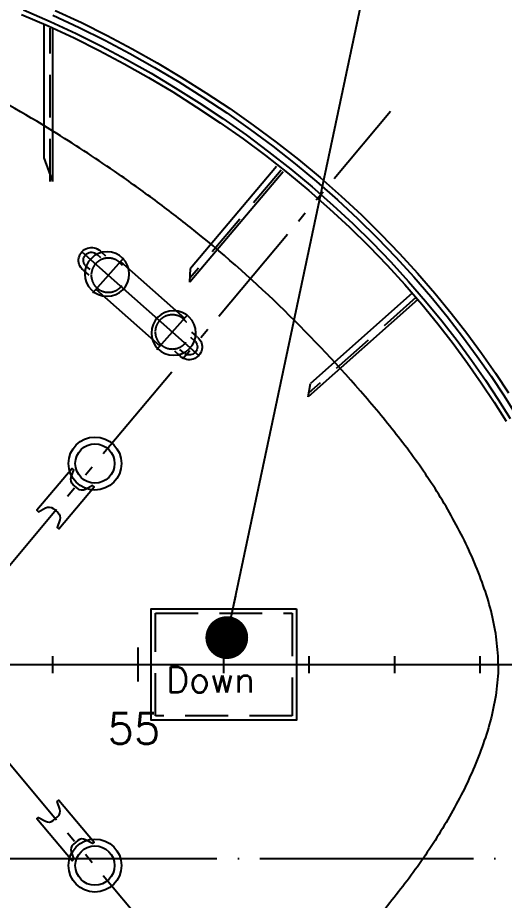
# Model space of a CAD drawing. Extents: x 1551 to 113148, y -1700 to 77018.
# Drawn here: x 40129 to 42976, y 42761 to 47925 of the extents above; entities that cross this region are included whole.
import ezdxf

# ---------------------------------------------------------------- set-up
doc = ezdxf.new("R2010")
doc.units = 0
doc.header["$LTSCALE"] = 500
doc.header["$MEASUREMENT"] = 0
for name, pattern in [('CENTER', [3, 2.5, -0.25, 0, -0.25]), ('DASHED', [0.75, 0.5, -0.25]), ('PHANTOM', [2.1, 1.25, -0.2, 0.125, -0.2, 0.125, -0.2])]:
    doc.linetypes.add(name, pattern=pattern)
doc.layers.get('0').update_dxf_attribs({"linetype": 'CONTINUOUS'})
for name, color, linetype in [('M1CO1', 1, 'CONTINUOUS'), ('S0CE1', 7, 'CENTER'), ('S0CO1', 7, 'CONTINUOUS'), ('S0CO2', 2, 'CONTINUOUS'), ('S0CO3', 7, 'CONTINUOUS'), ('S0CO5', 7, 'CONTINUOUS'), ('S0DA1', 7, 'DASHED'), ('S0PH1', 7, 'PHANTOM'), ('S0TX2', 7, 'CONTINUOUS'), ('SAFECO1', 1, 'CONTINUOUS')]:
    doc.layers.add(name, color=color, linetype=linetype)
doc.styles.add('18', font='romans', dxfattribs={"height": 180})
doc.styles.add('ROMANS', font='romans', dxfattribs={"height": 100})
doc.dimstyles.get("Standard").update_dxf_attribs({"dimtxt": 2, "dimasz": 2.5, "dimexe": 1, "dimexo": 1, "dimgap": 1, "dimtad": 1, "dimdsep": 46, "dimtxsty": 'ROMANS', "dimcen": 0, "dimclrd": 1, "dimclre": 1, "dimclrt": 2, "dimadec": 0, "dimazin": 0, "dimtfac": 1, "dimtmove": 2, "dimatfit": 3, "dimfxl": 1, "dimtvp": 100, "dimtolj": 1, "dimarcsym": 0})

# ---------------------------------------------------------------- blocks, each defined once
blk = doc.blocks.new('DOT')
at = {"layer": 'SAFECO1', "color": 0, "linetype": 'ByBlock'}
blk.add_line((-0.5, 0), (-1, 0), dxfattribs=at)
at = {"layer": 'SAFECO1', "color": 0, "linetype": 'ByBlock', "const_width": 0.5}
blk.add_lwpolyline([(-0.25, 0, 1), (0.25, 0, 1)], format="xyb", close=True, dxfattribs=at)
blk = doc.blocks.new('A$C64097268')
for p, q in [((32500, -100), (32500, 100)), ((-2758.9, 0), (35128.7, 0)), ((32000, -50), (32000, 50)), ((33000, -50), (33000, 50)), ((33500, -50), (33500, 50)), ((34000, -50), (34000, 50)), ((34500, -50), (34500, 50))]:
    blk.add_line(p, q)
at = {"layer": 'S0TX2', "style": '18'}
blk.add_text('55', height=180, dxfattribs=at).set_placement((32320.1, -464.2))
blk = doc.blocks.new('PULLER')
at = {"linetype": 'CENTER'}
for p, q in [((-231, -32), (513.2, 498.4)), ((265, 489.5), (423.5, 267.3)), ((-142, 199.2), (16.3, -22.9))]:
    blk.add_line(p, q, dxfattribs=at)
for p, q in [((-126.2, 177), (280.9, 467.3)), ((400.7, 510.2), (370.6, 488.8)), ((424.1, 493.1), (399.7, 475.7)), ((408.1, 515.5), (402.6, 511.6)), ((479.7, 416), (454.8, 398.3)), ((487, 387.6), (457.7, 367.6)), ((495.2, 393.3), (490.1, 389.7)), ((0, 0), (407.1, 290.3)), ((-213, 73), (-208.9, 76)), ((-207.1, 77.3), (-175.7, 99.7)), ((-197.1, 50.6), (-174.4, 66.8)), ((-142.3, -27), (-119.4, -10.7)), ((-125.9, -49.2), (-121.3, -45.8)), ((-119.1, -44.1), (-90.1, -22.6))]:
    blk.add_line(p, q)
for centre in [(352.6, 383.9), (-70.8, 82)]:
    blk.add_circle(centre, 130)
at = {"linetype": 'DASHED'}
for centre in [(344.5, 378.1), (-62.6, 87.8)]:
    blk.add_circle(centre, 100, dxfattribs=at)
for centre, radius, start, end in [((452.1, 454.7), 75.1, 305.0564, 125.9299), ((452.1, 454.7), 47.5, 118.0106, 126.1828), ((452.1, 454.7), 47.5, 314.0111, 115.7903), ((452.1, 454.7), 47.5, 303.0465, 311.8609), ((-169.9, 11.6), 75.1, 125.0564, 305.9299), ((-169.9, 11.6), 47.5, 135.8031, 297.0475), ((-169.9, 11.6), 47.5, 124.8035, 132.5428), ((-169.9, 11.6), 47.5, 299.111, 307.9398)]:
    blk.add_arc(centre, radius, start, end)

msp = doc.modelspace()

# ---------------------------------------------------------------- linework, layer by layer
at = {"layer": 'S0CE1', "linetype": 'CENTER'}
msp.add_line((37045.232, 43005.878), (43208.55, 43005.878), dxfattribs=at)
at = {"layer": 'S0CO1'}
for p, q in [((40285.105, 47104.352), (40285.105, 47886.117)), ((40335.105, 46965.715), (40335.105, 47863.984)), ((40335.105, 46965.715), (40285.105, 47104.352)), ((41643.994, 47054.805), (41139.797, 46458.226)), ((41682.182, 47022.53), (41136.472, 46376.832)), ((41136.472, 46376.832), (41139.797, 46458.226)), ((42469.452, 46276.056), (41829.581, 45706.892)), ((42436.767, 46313.9), (41841.934, 45784.798)), ((41829.581, 45706.892), (41841.934, 45784.798))]:
    msp.add_line(p, q, dxfattribs=at)
for points in [[(40163.09, 47970.719), (40319.686, 47902.716), (40471.89, 47831.845), (40620.459, 47757.852), (40766.149, 47680.48), (40909.711, 47599.471), (41051.677, 47514.658), (41191.838, 47426.168), (41329.814, 47334.191), (41465.233, 47238.919), (41597.724, 47140.541), (41726.914, 47039.248), (41852.433, 46935.234), (41973.918, 46828.685), (42091.098, 46719.782), (42203.9, 46608.821), (42312.264, 46496.16), (42416.125, 46382.166), (42515.416, 46267.206), (42610.069, 46151.648), (42700.017, 46035.863), (42785.199, 45920.216), (42865.547, 45805.121), (42940.922, 45691.25), (43011.157, 45579.365)], [(40151.878, 47943.971), (40307.788, 47876.266), (40459.303, 47805.716), (40607.191, 47732.062), (40752.22, 47655.041), (40895.146, 47574.391), (41036.497, 47489.946), (41176.052, 47401.838), (41313.425, 47310.263), (41448.243, 47215.414), (41580.13, 47117.484), (41708.712, 47016.668), (41833.616, 46913.164), (41954.482, 46807.158), (42071.055, 46698.819), (42183.277, 46588.428), (42291.092, 46476.339), (42394.43, 46362.919), (42493.221, 46248.537), (42587.397, 46133.561), (42676.888, 46018.365), (42761.631, 45903.314), (42841.562, 45788.815), (42916.547, 45675.535), (42986.411, 45564.24)], [(40336.097, 47939.198), (40489.251, 47867.885), (40638.759, 47793.425), (40785.362, 47715.568), (40929.8, 47634.064), (41072.615, 47548.744), (41213.611, 47459.726), (41352.419, 47367.196), (41488.668, 47271.339), (41621.991, 47172.342), (41752.02, 47070.392), (41878.386, 46965.676), (42000.727, 46858.377), (42118.744, 46748.696), (42232.345, 46636.949), (42341.468, 46523.5), (42446.051, 46408.713), (42546.029, 46292.956), (42641.34, 46176.595), (42731.92, 46059.997), (42817.707, 45943.529), (42898.628, 45827.612), (42974.543, 45712.926), (43045.289, 45600.226)]]:
    msp.add_lwpolyline(points, dxfattribs=at)
msp.add_lwpolyline([(41760.105, 44465.725), (41760.105, 43815.725), (40910.105, 43815.725), (40910.105, 44465.725)], close=True, dxfattribs=at)
at = {"layer": 'S0CO2'}
for points in [[(40337.196, 45052.675), (40364.337, 45029.901, -0.30999968), (40376.47, 44986.307), (40361.524, 44942.638), (40371.216, 44934.506), (40576.908, 45179.641), (40567.217, 45187.773), (40526.807, 45165.471, -0.30999968), (40481.768, 45169.85), (40454.627, 45192.624, -0.30999968), (40442.494, 45236.218), (40457.44, 45279.886), (40447.748, 45288.019), (40242.056, 45042.884), (40251.748, 45034.752), (40292.157, 45057.054, -0.30999968)], [(40337.196, 43228.775), (40364.337, 43251.549, 0.30999968), (40376.47, 43295.143), (40361.524, 43338.812), (40371.216, 43346.944), (40576.908, 43101.81), (40567.217, 43093.678), (40526.807, 43115.979, 0.30999968), (40481.768, 43111.6), (40454.627, 43088.826, 0.30999968), (40442.494, 43045.232), (40457.44, 43001.564), (40447.748, 42993.432), (40242.056, 43238.566), (40251.748, 43246.698), (40292.157, 43224.396, 0.30999968)]]:
    msp.add_lwpolyline(points, format="xyb", close=True, dxfattribs=at)
at = {"layer": 'S0CO3', "flags": 128}
for points in [[(42939.597, 44140.725), (42939.597, 44190.725, 0.028984), (42922.948, 44340.725, 0.02788), (42888.294, 44492.678, 0.018944), (42839.583, 44640.725, 0.033183), (42705.241, 44939.913, 0.024663), (42537.263, 45221.6, 0.020409), (42344.55, 45487.131, 0.011893), (42135.105, 45739.673, 0.021606), (41658.493, 46241.793, 0.023708), (41138.386, 46698.725, 0.009551), (40919.64, 46866.513, 0.0081), (40695.105, 47026.485, 0.006351), (40516.591, 47146.055, 0.006117), (40335.105, 47261.151, 0.016804), (39823.999, 47553.374, 0.015439), (39295.105, 47812.053, 0.017375), (38660.862, 48072.217, 0.015054), (38011.105, 48290.725, 0.011502), (37488.091, 48436.198, 0.010874), (36959.105, 48558.145, 0.01275), (36295.157, 48678.489, 0.009545), (35626.499, 48769.129, 0.00776776), (34969.883, 48835.08, 0.00776776)], [(42939.597, 44140.725), (42939.597, 44090.725, -0.028984), (42922.948, 43940.725, -0.02788), (42888.294, 43788.773, -0.018944), (42839.583, 43640.725, -0.033183), (42705.241, 43341.537, -0.024663), (42537.263, 43059.85, -0.020409), (42344.55, 42794.319, -0.011893), (42135.105, 42541.777, -0.021606), (41658.493, 42039.658, -0.023708), (41138.386, 41582.725, -0.009551), (40919.64, 41414.937, -0.0081), (40695.105, 41254.965, -0.006351), (40516.591, 41135.395, -0.006117), (40335.105, 41020.3, -0.016804), (39823.999, 40728.076, -0.015439), (39295.105, 40469.397, -0.017375), (38660.862, 40209.233, -0.015054), (38011.105, 39990.725, -0.011502), (37488.091, 39845.252, -0.010874), (36959.105, 39723.305, -0.01275), (36295.157, 39602.961, -0.009545), (35626.499, 39512.321, -0.00776776), (34969.883, 39446.371, -0.00776776)]]:
    msp.add_lwpolyline(points, format="xyb", dxfattribs=at)
at = {"layer": 'S0CO3'}
for centre, radius in [((40581.783, 45316.603), 155), ((40581.783, 45316.603), 115), ((40581.783, 42964.847), 155), ((40581.783, 42964.847), 115)]:
    msp.add_circle(centre, radius, dxfattribs=at)
at = {"layer": 'S0CO5'}
msp.add_lwpolyline([(40348.816, 47967.471), (40502.706, 47895.816), (40652.941, 47820.993), (40800.252, 47742.76), (40945.369, 47660.874), (41088.841, 47575.161), (41230.486, 47485.733), (41369.938, 47392.774), (41506.83, 47296.465), (41640.799, 47196.989), (41771.477, 47094.529), (41898.501, 46989.268), (42021.503, 46881.389), (42140.17, 46771.104), (42254.389, 46658.748), (42364.101, 46544.688), (42469.243, 46429.288), (42569.755, 46312.913), (42665.576, 46195.929), (42756.644, 46078.702), (42842.9, 45961.596), (42924.266, 45845.042), (43000.6, 45729.725)], dxfattribs=at)
at = {"layer": 'S0DA1', "linetype": 'DASHED'}
for p, q in [((40320.105, 46965.715), (40320.105, 47863.984)), ((41670.726, 47032.213), (41137.47, 46401.25)), ((42459.647, 46287.409), (41833.287, 45730.263))]:
    msp.add_line(p, q, dxfattribs=at)
msp.add_lwpolyline([(41735.105, 44440.725), (41735.105, 43840.725), (40935.105, 43840.725), (40935.105, 44440.725)], close=True, dxfattribs=at)
at = {"layer": 'S0PH1', "linetype": 'PHANTOM'}
msp.add_line((39955.566, 44570.307), (42310.519, 47376.83), dxfattribs=at)
msp.add_lwpolyline([(39955.566, 43711.143), (42310.519, 40904.62)], dxfattribs=at)

# ---------------------------------------------------------------- block references
at = {"layer": 'S0CO1', "xscale": -1, "rotation": 173.9409472750297}
msp.add_blockref('PULLER', (40731.46, 46498.831), dxfattribs=at)
at = {"layer": 'S0CO1', "linetype": 'CENTER'}
msp.add_blockref('A$C64097268', (8335.105, 44140.725), dxfattribs=at)

# ---------------------------------------------------------------- texts
at = {"layer": 'S0TX2', "style": '18'}
msp.add_text('Down', height=150, dxfattribs=at).set_placement((40997.441, 43976.895))

# ---------------------------------------------------------------- leaders
at = {"layer": 'M1CO1', "linetype": 'Continuous'}
msp.add_leader([(41352.956, 44298.187), (42558.286, 49985.298)], dimstyle='Standard', override={"dimasz": 250, "dimgap": 100, "dimtad": 0, "dimldrblk": 'DOT'}, dxfattribs=at)

doc.saveas('drawing.dxf')
